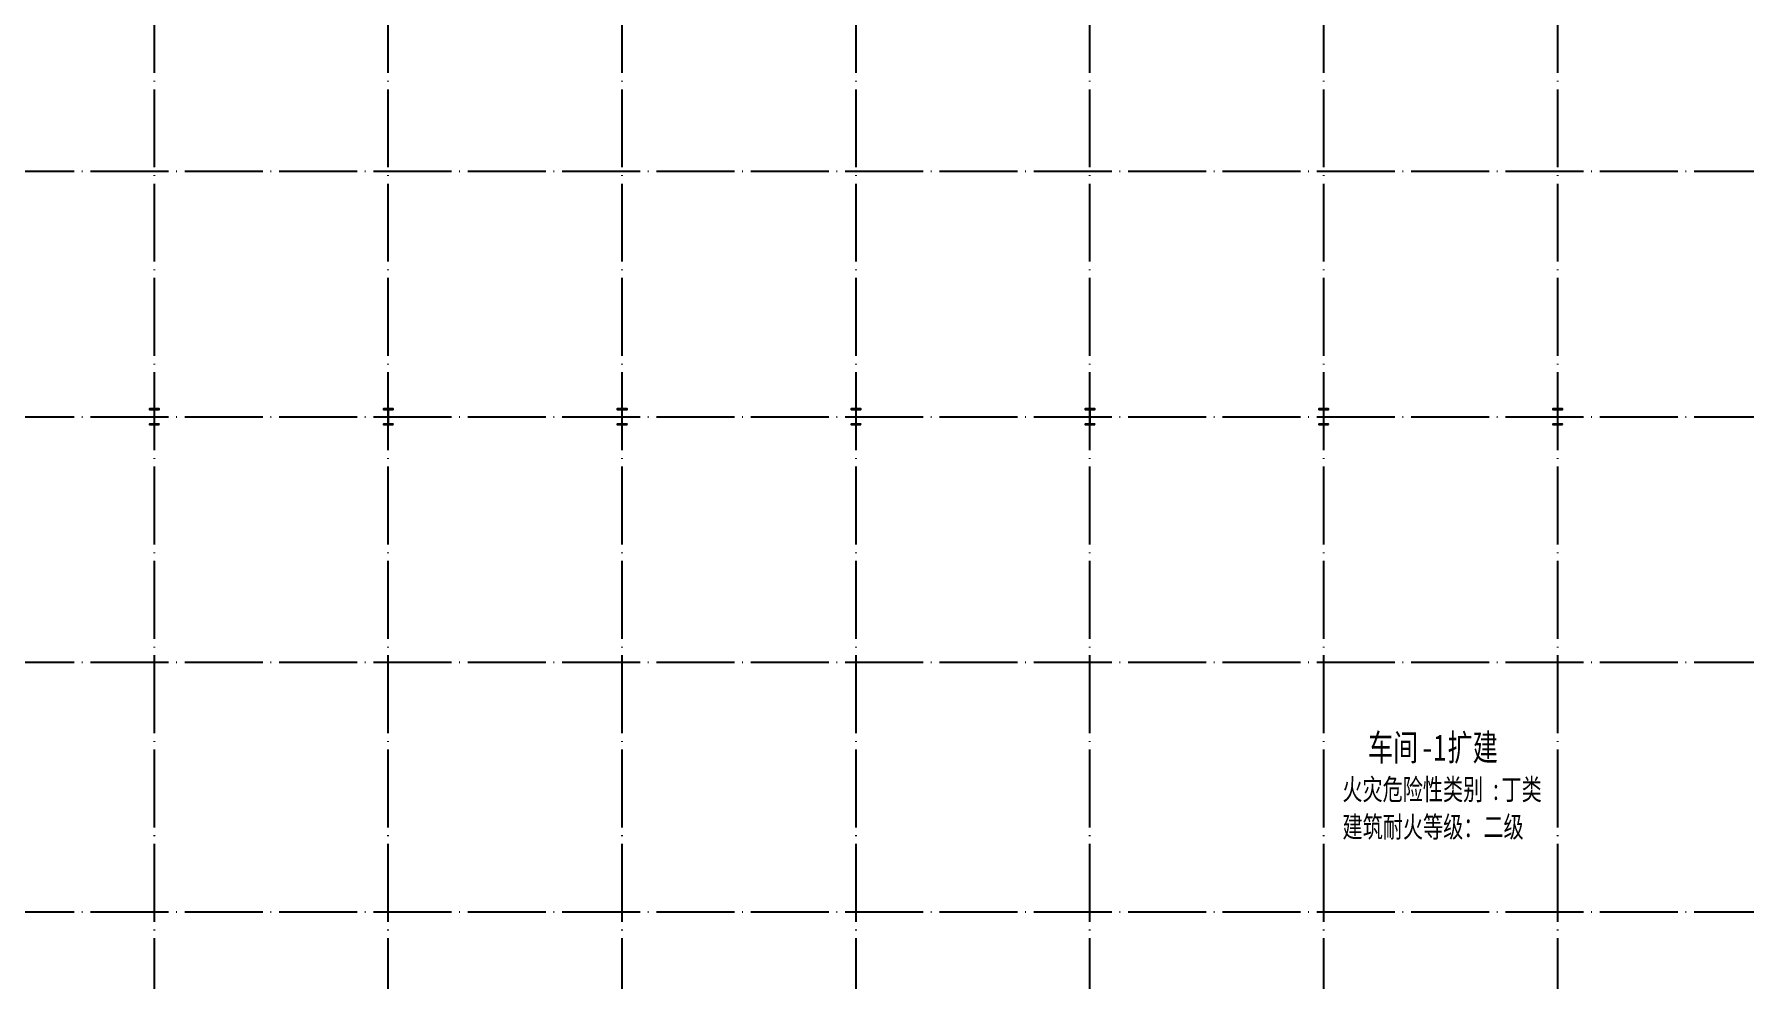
# Model space of a CAD drawing. Extents: x 1900113 to 2270874, y 17288394 to 17931430.
# Drawn here: x 2148841 to 2192724, y 17782929 to 17807191 of the extents above; entities that cross this region are included whole.
import ezdxf

# ---------------------------------------------------------------- set-up
doc = ezdxf.new("R2010")
doc.units = 0
doc.header["$LTSCALE"] = 1000
doc.header["$MEASUREMENT"] = 0
doc.linetypes.add('DOTE', pattern=[2.42, 2, -0.2, 0.02, -0.2])
for name, color, linetype in [('COLUMN', 2, 'Continuous'), ('DOTE', 1, 'DOTE'), ('PUB_TEXT', 7, 'Continuous')]:
    doc.layers.add(name, color=color, linetype=linetype)
doc.styles.add('HT', font='simhei.ttf', dxfattribs={"width": 0.7})

# ---------------------------------------------------------------- blocks, each defined once
blk = doc.blocks.new('A$C3ACC4A1C')
at = {"layer": 'COLUMN'}
h = blk.add_hatch(color=256, dxfattribs=at)
h.paths.add_polyline_path([(125, 400), (0, 400), (0, 388), (120, 388), (120, 200), (125, 200)])
h.paths.add_polyline_path([(250, 400), (125, 400), (125, 200), (130, 200), (130, 388), (250, 388)])
h.paths.add_polyline_path([(250, 12), (130, 12), (130, 200), (125, 200), (125, 0), (250, 0)])
h.paths.add_polyline_path([(125, 200), (120, 200), (120, 12), (0, 12), (0, 0), (125, 0)])
blk.add_lwpolyline([(0, 0), (0, 12), (120, 12), (120, 388), (0, 388), (0, 400), (250, 400), (250, 388), (130, 388), (130, 12), (250, 12), (250, 0)], close=True, dxfattribs=at)

msp = doc.modelspace()

# ---------------------------------------------------------------- linework, layer by layer
at = {"layer": 'DOTE'}
for p, q in [((2151923.5, 17755375.4), (2151923.5, 17819375.4)), ((2157923.5, 17755375.4), (2157923.5, 17819375.4)), ((2163923.5, 17755375.4), (2163923.5, 17819375.4)), ((2169923.5, 17755375.4), (2169923.5, 17819375.4)), ((2175923.5, 17755375.4), (2175923.5, 17819375.4)), ((2181923.5, 17755375.4), (2181923.5, 17819375.4)), ((2187923.5, 17755375.4), (2187923.5, 17819375.4)), ((2130923.5, 17803675.4), (2244923.5, 17803675.4)), ((2130923.5, 17797375.4), (2244923.5, 17797375.4)), ((2130923.5, 17791075.4), (2244923.5, 17791075.4)), ((2130923.5, 17784675.4), (2244923.5, 17784675.4))]:
    msp.add_line(p, q, dxfattribs=at)

# ---------------------------------------------------------------- block references
at = {"layer": 'COLUMN', "xscale": -1}
for p in [(2152048.5, 17797175.4), (2158048.5, 17797175.4), (2164048.5, 17797175.4), (2170048.5, 17797175.4), (2176048.5, 17797175.4), (2182048.5, 17797175.4), (2188048.5, 17797175.4)]:
    msp.add_blockref('A$C3ACC4A1C', p, dxfattribs=at)

# ---------------------------------------------------------------- texts
at = {"layer": 'PUB_TEXT', "style": 'HT', "width": 0.7}
for s, p in [('车间', (2183055.9, 17788551.9)), ('-1', (2184416.9, 17788551.9)), ('扩建', (2185097.4, 17788551.9))]:
    msp.add_text(s, height=675.95, dxfattribs=at).set_placement(p)
at = {"layer": 'PUB_TEXT', "color": 6, "style": 'HT', "width": 0.7}
for s, height, p in [('火灾危险性类别', 540.76, (2182399.8, 17787543.5)), ('丁类', 540.76, (2186482.8, 17787543.5)), (':', 540.8, (2186210.6, 17787543.5)), ('建筑耐火等级：二级', 540.76, (2182404, 17786581.8))]:
    msp.add_text(s, height=height, dxfattribs=at).set_placement(p)

doc.saveas('drawing.dxf')
